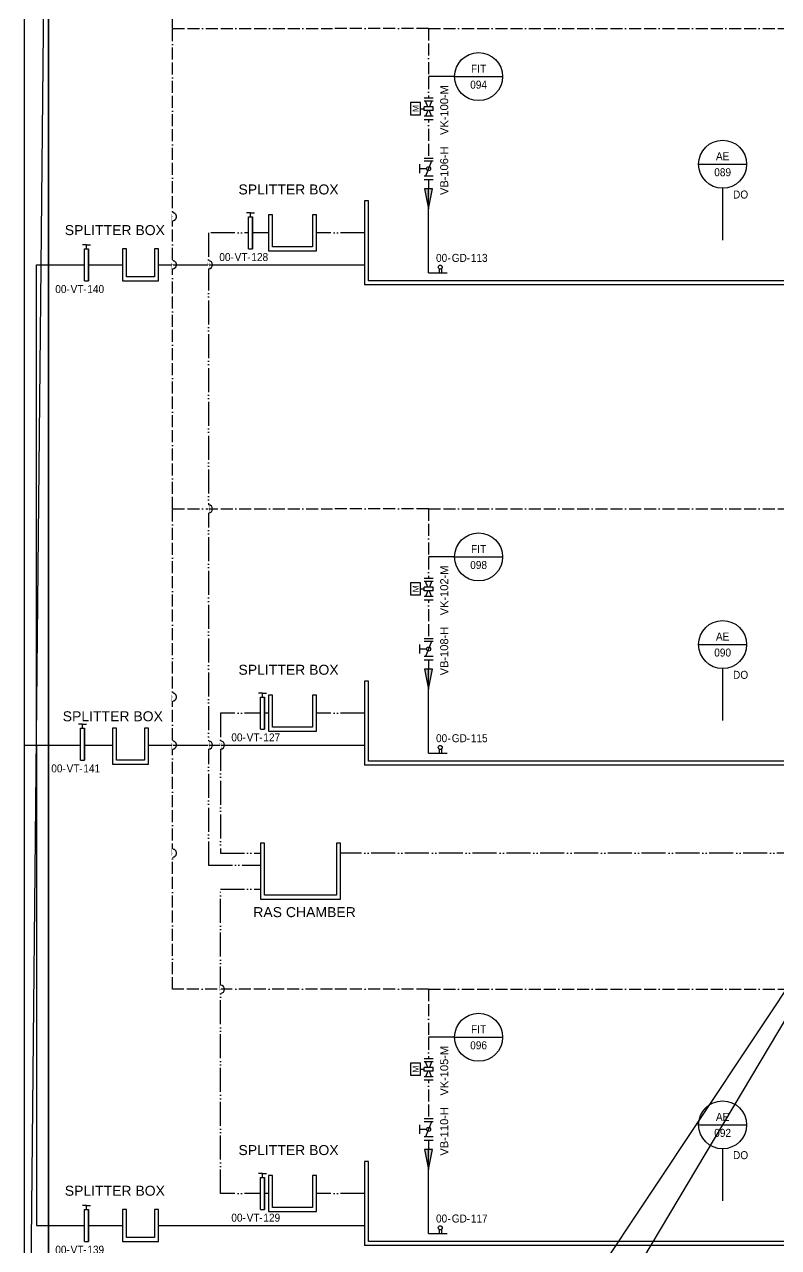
# Model space of a CAD drawing. Header units: millimetres. Extents: x 0 to 679, y 0 to 756.
# Drawn here: x 0 to 188.5, y 252.5 to 558 of the extents above; entities that cross this region are included whole.
import ezdxf
from ezdxf.enums import TextEntityAlignment as Align

# ---------------------------------------------------------------- set-up
doc = ezdxf.new("R2010")
doc.units = ezdxf.units.MM
for name, pattern in [('ACAD_ISO11W100', [33, 12, -3, 12, -3, 0, -3]), ('RefPIDBOD$0$ACAD_ISO11W100', [33, 12, -3, 12, -3, 0, -3]), ('refpidrasreturntobiologytrains$0$ACAD_ISO05W100', [33, 24, -3, 0, -3, 0, -3])]:
    doc.linetypes.add(name, pattern=pattern)
doc.layers.get('DEFPOINTS').update_dxf_attribs({"color": 10})
for name, color, linetype in [('air', 80, 'ACAD_ISO11W100'), ('equipment', 5, 'Continuous'), ('instrumentation', 4, 'Continuous'), ('RefPIDBOD$0$air', 80, 'RefPIDBOD$0$ACAD_ISO11W100'), ('RefPIDBOD$0$Text', 7, 'Continuous'), ('refpidrasreturntobiologytrains$0$sludge', 19, 'refpidrasreturntobiologytrains$0$ACAD_ISO05W100'), ('refpidrasreturntobiologytrains$0$Text', 7, 'Continuous'), ('Text', 7, 'Continuous'), ('unit', 1, 'Continuous'), ('valve', 7, 'Continuous')]:
    doc.layers.add(name, color=color, linetype=linetype)
doc.layers.add('sewer', color=7, linetype='Continuous', true_color=0x1c2600)
doc.styles.add('ChannelGate_ChannelGatebiologicalreactor$0$Organica', font='arial.ttf')
doc.styles.add('ChannelGate_ChannelGateBiology$0$Organica', font='arial.ttf')
doc.styles.add('ChannelGate_ChannelGateRAS$0$Organica', font='arial.ttf')
doc.styles.add('Diffusor_AerationDiffuserGridFCRReactor$0$Organica', font='arial.ttf')
doc.styles.add('Organica', font='arial.ttf')
doc.styles.add('RefPIDBOD$0$Organica', font='arial.ttf')
doc.styles.add('refpidrasreturntobiologytrains$0$Organica', font='arial.ttf')

# ---------------------------------------------------------------- blocks, each defined once
blk = doc.blocks.new('*U3')
at = {"layer": 'DEFPOINTS'}
blk.add_line((0, -306), (6, 306), dxfattribs=at)
at = {"layer": 'DEFPOINTS', "flags": 128}
blk.add_lwpolyline([(0, 306), (6, 306), (6, -306), (0, -306)], close=True, dxfattribs=at)
blk = doc.blocks.new('*U56')
at = {"layer": 'DEFPOINTS'}
blk.add_line((0, -378), (450, 378), dxfattribs=at)
at = {"layer": 'DEFPOINTS', "flags": 128}
blk.add_lwpolyline([(0, 378), (450, 378), (450, -378), (0, -378)], close=True, dxfattribs=at)
blk = doc.blocks.new('break')
blk.add_arc((0, 0), 1, 270, 90)
blk.add_wipeout([(-0.12, -0.11), (-0.12, -0.89), (0, -1), (0.12, -0.89), (0.12, -0.11), (0, 0)])
blk.add_wipeout([(-0.12, 0.11), (-0.12, 0.89), (0, 1), (0.12, 0.89), (0.12, 0.11), (0, 0)])
blk = doc.blocks.new('*U12')
at = {"flags": 128}
blk.add_lwpolyline([(0, 9), (0, 0), (9, 0), (9, 9), (8, 9), (8, 1), (1, 1), (1, 9)], close=True, dxfattribs=at)
at = {"style": 'Organica', "flags": 1}
for tag, p in [('WIDTH', (-11.4, 38.99)), ('HEIGHT', (-11.4, 36.04)), ('LENGTH', (-11.4, 33.02)), ('LIQUIDLEVEL', (-11.4, 29.93)), ('VOLUME', (-11.4, 26.97))]:
    blk.add_attdef(tag, text='', height=2, dxfattribs=at).set_placement(p, align=Align.MIDDLE_CENTER)
at = {"layer": 'Text', "style": 'Organica'}
for tag, p in [('NAME1', (0.08, 11.95)), ('NAME2', (0.08, 8.2))]:
    blk.add_attdef(tag, text='', height=2.5, dxfattribs=at).set_placement(p, align=Align.MIDDLE_CENTER)
blk = doc.blocks.new('*U7')
at = {"flags": 128}
blk.add_lwpolyline([(11, 8), (11, 0), (20, 0), (20, 8), (19, 8), (19, 1), (12, 1), (12, 8)], close=True, dxfattribs=at)
at = {"style": 'Organica', "flags": 1}
for tag, p in [('WIDTH', (-11.4, 38.99)), ('HEIGHT', (-11.4, 36.04)), ('LENGTH', (-11.4, 33.02)), ('LIQUIDLEVEL', (-11.4, 29.93)), ('VOLUME', (-11.4, 26.97))]:
    blk.add_attdef(tag, text='', height=2, dxfattribs=at).set_placement(p, align=Align.MIDDLE_CENTER)
at = {"layer": 'Text', "style": 'Organica'}
for tag, p in [('NAME1', (9.08, 12.66)), ('NAME2', (9.08, 8.92))]:
    blk.add_attdef(tag, text='', height=2.5, dxfattribs=at).set_placement(p, align=Align.MIDDLE_CENTER)
blk = doc.blocks.new('*U32')
at = {"flags": 128}
blk.add_lwpolyline([(0, 14), (0, 0), (20, 0), (20, 14), (19, 14), (19, 1), (1, 1), (1, 14)], close=True, dxfattribs=at)
at = {"style": 'refpidrasreturntobiologytrains$0$Organica', "flags": 1}
for tag, p in [('WIDTH', (-11.4, 38.99)), ('HEIGHT', (-11.4, 36.04)), ('LENGTH', (-11.4, 33.02)), ('LIQUIDLEVEL', (-11.4, 29.93)), ('VOLUME', (-11.4, 26.97))]:
    blk.add_attdef(tag, text='', height=2, dxfattribs=at).set_placement(p, align=Align.MIDDLE_CENTER)
at = {"layer": 'refpidrasreturntobiologytrains$0$Text', "style": 'refpidrasreturntobiologytrains$0$Organica'}
for tag, p in [('NAME1', (11, -3.23)), ('NAME2', (11, -6.97))]:
    blk.add_attdef(tag, text='', height=2.5, dxfattribs=at).set_placement(p, align=Align.MIDDLE_CENTER)
blk = doc.blocks.new('*U33')
at = {"flags": 128}
blk.add_lwpolyline([(0, 9), (0, 0), (12, 0), (12, 9), (11, 9), (11, 1), (1, 1), (1, 9)], close=True, dxfattribs=at)
at = {"style": 'refpidrasreturntobiologytrains$0$Organica', "flags": 1}
for tag, p in [('WIDTH', (-11.4, 38.99)), ('HEIGHT', (-11.4, 36.04)), ('LENGTH', (-11.4, 33.02)), ('LIQUIDLEVEL', (-11.4, 29.93)), ('VOLUME', (-11.4, 26.97))]:
    blk.add_attdef(tag, text='', height=2, dxfattribs=at).set_placement(p, align=Align.MIDDLE_CENTER)
at = {"layer": 'refpidrasreturntobiologytrains$0$Text', "style": 'refpidrasreturntobiologytrains$0$Organica'}
for tag, p in [('NAME1', (5, 15.32)), ('NAME2', (5, 11.57))]:
    blk.add_attdef(tag, text='', height=2.5, dxfattribs=at).set_placement(p, align=Align.MIDDLE_CENTER)
blk = doc.blocks.new('*U50')
for p, q in [((0.5, 9), (-0.5, 9)), ((0.5, 8), (0.5, 9)), ((0.5, 9), (1.5, 9))]:
    blk.add_line(p, q)
blk.add_lwpolyline([(0, 8), (1, 8), (1, 0), (0, 0)], close=True)
at = {"char_height": 2, "width": 5.3402, "attachment_point": 6, "line_spacing_factor": 0.9, "style": 'ChannelGate_ChannelGateBiology$0$Organica'}
for insert in [(-3.7, -2.07), (0.5, -2.07)]:
    blk.add_mtext('{\\W0.9;-}', dxfattribs=dict(at, insert=insert))
at = {"style": 'ChannelGate_ChannelGateBiology$0$Organica', "flags": 1}
for tag, p in [('EQUIP_TYPE', (37.6, 83.28)), ('NOTE', (37.6, 80.28)), ('NOTE_CHINESE', (37.6, 77.28)), ('MATERIAL_FRAME', (37.6, 74.17)), ('MATERIAL_STEM', (37.6, 71.17)), ('MATERIAL_BODY', (37.6, 68.17)), ('MATERIAL_SEALING', (37.6, 65.17)), ('MODEL', (37.6, 55.86)), ('MANUFACTURE', (37.6, 52.75)), ('UNIT_WATER_LEVEL', (37.76, 49.29)), ('UNIT_CHANNELH', (37.76, 46.29)), ('UNIT_CHANNELW', (37.76, 43.5)), ('SP_WATER_LEVEL', (37.76, 40.5)), ('SP_CHANNELW', (37.76, 37.5)), ('SP_CHANNELH', (37.76, 34.29)), ('STB_DTY', (37.76, 31.29)), ('PROCESSUNITAREA', (37.76, 27.66))]:
    blk.add_attdef(tag, text='', height=2, dxfattribs=at).set_placement(p, align=Align.MIDDLE_CENTER)
at = {"style": 'ChannelGate_ChannelGateBiology$0$Organica', "width": 0.9}
blk.add_attdef('AREA_CODE', text='', height=2, dxfattribs=at).set_placement((-4.5, -2.07), align=Align.MIDDLE_RIGHT)
at = {"style": 'ChannelGate_ChannelGateBiology$0$Organica', "width": 0.9, "flags": 8}
blk.add_attdef('TAG', text='', height=2, dxfattribs=at).set_placement((2.81, -2.07), align=Align.MIDDLE_CENTER)
blk.add_wipeout([(0, 8), (1, 8), (1, 0), (0, 0)])
for p, q in [((0, 8), (1, 8)), ((0, 0), (0, 8)), ((1, 0), (1, 8)), ((0, 0), (1, 0))]:
    blk.add_line(p, q)
at = {"style": 'ChannelGate_ChannelGateBiology$0$Organica', "width": 0.9}
blk.add_attdef('TAG_ID', text='', height=2, dxfattribs=at).set_placement((-0.26, -2.07), align=Align.MIDDLE_RIGHT)
blk = doc.blocks.new('*U17')
for p, q in [((1, 21), (0, 21)), ((0, 21), (0, 1)), ((1, 1), (1, 21)), ((245, 1), (245, 21)), ((245, 21), (246, 21)), ((246, 21), (246, 1)), ((0, 1), (0, 0)), ((246, 0), (0, 0)), ((245, 1), (1, 1)), ((246, 1), (246, 0))]:
    blk.add_line(p, q)
at = {"style": 'RefPIDBOD$0$Organica', "flags": 1}
for tag, p in [('AREA_CODE', (16.02, 62.63)), ('EQUIP_TYPE', (16.02, 59.63)), ('WIDTH', (16.02, 56.63)), ('HEIGHT', (16.02, 53.69)), ('LENGTH', (16.02, 50.66)), ('LIQUIDLEVEL', (16.02, 47.66)), ('VOLUME', (16.02, 44.7))]:
    blk.add_attdef(tag, text='', height=2, dxfattribs=at).set_placement(p, align=Align.MIDDLE_CENTER)
at = {"layer": 'RefPIDBOD$0$Text', "style": 'RefPIDBOD$0$Organica'}
for tag, p in [('NAME1', (128.31, -3.11)), ('NAME2', (128.31, -6.86))]:
    blk.add_attdef(tag, text='', height=2.5, dxfattribs=at).set_placement(p, align=Align.MIDDLE_CENTER)
blk = doc.blocks.new('*U16')
at = {"color": 4, "lineweight": 25, "ltscale": 0.25}
for q in [(-12.5, 17), (6, 17)]:
    blk.add_line((-6, 17), q, dxfattribs=at)
at = {"color": 4}
blk.add_circle((0, 17), 6, dxfattribs=at)
at = {"style": 'RefPIDBOD$0$Organica', "width": 0.9}
for tag, flags, p in [('SP_FLUID', 9, (31.18, 71.35)), ('SP_FLOW', 9, (31.18, 68.35)), ('EQUIP_TYPE', 9, (31.18, 65.35)), ('AREA_CODE', 9, (31.18, 62.35)), ('NOTE', 9, (31.18, 59.35)), ('NOTE_CHINESE', 9, (31.18, 56.35)), ('MODEL', 9, (31.18, 53.35)), ('MANUFACTURE', 9, (31.18, 50.35)), ('SPECIFICATION', 9, (31.18, 47.35)), ('DI', 9, (31.18, 44.35)), ('DO', 9, (31.18, 41.35)), ('AI', 9, (31.18, 38.35)), ('AO', 9, (31.18, 35.35)), ('PB', 9, (31.18, 32.35)), ('PO', 9, (31.18, 29.35)), ('TAG_ID', 8, (0, 19))]:
    blk.add_attdef(tag, text='', height=2, dxfattribs=dict(at, flags=flags)).set_placement(p, align=Align.MIDDLE_CENTER)
at = {"style": 'RefPIDBOD$0$Organica', "width": 0.9, "flags": 8}
blk.add_attdef('TAG_001', (-2.09, 14.01), '', height=2, dxfattribs=at)
blk = doc.blocks.new('*U15')
at = {"color": 4, "lineweight": 25, "ltscale": 0.25}
for p, q in [((-6, 17), (6, 17)), ((0, 11), (0, -2))]:
    blk.add_line(p, q, dxfattribs=at)
at = {"color": 4}
blk.add_circle((0, 17), 6, dxfattribs=at)
at = {"insert": (4.49, 9.42), "char_height": 2, "width": 5.3402, "attachment_point": 5, "line_spacing_factor": 0.9, "style": 'RefPIDBOD$0$Organica'}
blk.add_mtext('{\\W0.9;DO}', dxfattribs=at)
at = {"style": 'RefPIDBOD$0$Organica', "width": 0.9}
for tag, flags, p in [('EQUIP_TYPE', 9, (31.18, 65.35)), ('AREA_CODE', 9, (31.18, 62.35)), ('NOTE', 9, (31.18, 59.35)), ('NOTE_CHINESE', 9, (31.18, 56.35)), ('MODEL', 9, (31.18, 53.35)), ('MANUFACTURE', 9, (31.18, 50.35)), ('SPECIFICATION', 9, (31.18, 47.35)), ('DI', 9, (31.18, 44.35)), ('DO', 9, (31.18, 41.35)), ('AI', 9, (31.18, 38.35)), ('AO', 9, (31.18, 35.35)), ('PB', 9, (31.18, 32.35)), ('PO', 9, (31.18, 29.35)), ('TAG_ID', 8, (0, 19))]:
    blk.add_attdef(tag, text='', height=2, dxfattribs=dict(at, flags=flags)).set_placement(p, align=Align.MIDDLE_CENTER)
at = {"style": 'RefPIDBOD$0$Organica', "width": 0.9, "flags": 8}
blk.add_attdef('TAG_001', (-2.09, 14.01), '', height=2, dxfattribs=at)
blk = doc.blocks.new('*U19')
blk.add_line((1.5, 4.5), (-1.5, 4.5))
at = {"char_height": 2, "width": 5.3402, "style": 'RefPIDBOD$0$Organica'}
for s, insert, attachment_point in [('-M', (2.6, -3.9), 4), ('-', (-1.98, -3.9), 6)]:
    blk.add_mtext(s, dxfattribs=dict(at, insert=insert, attachment_point=attachment_point))
at = {"style": 'RefPIDBOD$0$Organica'}
for tag, flags, p in [('EQUIP_TYPE', 1, (-8.63, 62.54)), ('NOTE', 1, (-8.63, 59.54)), ('NOTE_CHINESE', 1, (-8.63, 56.54)), ('AREA_CODE', 1, (-8.63, 53.54)), ('DI', 1, (-8.63, 50.54)), ('DO', 1, (-8.63, 47.54)), ('AI', 1, (-8.63, 44.54)), ('AO', 1, (-8.63, 41.54)), ('PB', 1, (-8.63, 38.54)), ('PO', 1, (-8.63, 35.54)), ('SP_ACTUATED', 1, (-8.63, 32.54)), ('SIZE', 1, (-8.63, 23.54)), ('MATERIAL', 1, (-8.63, 19.54)), ('PRESSURE', 1, (-8.63, 15.54)), ('TAG', 8, (0.33, -3.9))]:
    blk.add_attdef(tag, text='', height=2, dxfattribs=dict(at, flags=flags)).set_placement(p, align=Align.MIDDLE_CENTER)
blk.add_attdef('TAG_ID', text='', height=2, dxfattribs=at).set_placement((-2.86, -3.9), align=Align.MIDDLE_RIGHT)
blk.add_wipeout([(-2.67, 1.14), (2.67, 1.14), (2.67, -1.14), (-2.67, -1.14)])
for p, q in [((-1.5, 4.5), (-1.5, 2)), ((1.5, 2), (1.5, 4.5)), ((-2.67, 1.14), (-2.67, -1.14)), ((-1.9, -1.14), (-1.9, 1.14)), ((-0.46, 0.19), (-1.9, 0.76)), ((-1.5, 2), (0, 2)), ((-0.46, -1.11), (-0.46, 1.11)), ((-0.46, 1.11), (0.46, 1.11)), ((0, 2), (1.5, 2)), ((0, 2), (0, 1.11)), ((0.46, -1.11), (0.46, 1.11)), ((0.46, 0.19), (1.9, 0.76)), ((1.9, -1.14), (1.9, 1.14)), ((2.67, 1.14), (2.67, -1.14)), ((-1.9, -0.76), (-0.46, -0.19)), ((-0.46, -1.11), (0.46, -1.11)), ((1.9, -0.76), (0.46, -0.19))]:
    blk.add_line(p, q)
blk.add_text('M', height=1.5, dxfattribs=at).set_placement((-0.82, 2.47))
blk = doc.blocks.new('*U20')
at = {"char_height": 2, "width": 5.3402, "style": 'RefPIDBOD$0$Organica'}
for s, insert, attachment_point in [('-H', (2.6, -3.9), 4), ('-', (-1.98, -3.9), 6)]:
    blk.add_mtext(s, dxfattribs=dict(at, insert=insert, attachment_point=attachment_point))
at = {"style": 'RefPIDBOD$0$Organica'}
for tag, flags, p in [('EQUIP_TYPE', 1, (-8.63, 62.54)), ('NOTE', 1, (-8.63, 59.54)), ('NOTE_CHINESE', 1, (-8.63, 56.54)), ('AREA_CODE', 1, (-8.63, 53.54)), ('DI', 1, (-8.63, 50.54)), ('DO', 1, (-8.63, 47.54)), ('AI', 1, (-8.63, 44.54)), ('AO', 1, (-8.63, 41.54)), ('PB', 1, (-8.63, 38.54)), ('PO', 1, (-8.63, 35.54)), ('SP_ACTUATED', 1, (-8.63, 32.54)), ('SIZE', 1, (-8.63, 23.54)), ('MATERIAL', 1, (-8.63, 19.54)), ('PRESSURE', 1, (-8.63, 15.54)), ('TAG', 8, (0.33, -3.9))]:
    blk.add_attdef(tag, text='', height=2, dxfattribs=dict(at, flags=flags)).set_placement(p, align=Align.MIDDLE_CENTER)
blk.add_attdef('TAG_ID', text='', height=2, dxfattribs=at).set_placement((-2.86, -3.9), align=Align.MIDDLE_RIGHT)
blk.add_wipeout([(-2.67, 1.14), (2.67, 1.14), (2.67, -1.14), (-2.67, -1.14)])
for p, q in [((-2.67, 1.14), (-2.67, -1.14)), ((-1.9, -1.14), (-1.9, 1.14)), ((1.9, -0.76), (-1.9, 0.76)), ((1.14, 2.29), (-1.14, 2.29)), ((0, 0.5), (0, 2.29)), ((1.9, -1.14), (1.9, 1.14)), ((2.67, 1.14), (2.67, -1.14))]:
    blk.add_line(p, q)
blk.add_circle((0, 0), 0.5)
blk = doc.blocks.new('*U48')
for p, q in [((0.5, 9), (-0.5, 9)), ((0.5, 8), (0.5, 9)), ((0.5, 9), (1.5, 9))]:
    blk.add_line(p, q)
blk.add_lwpolyline([(0, 8), (1, 8), (1, 0), (0, 0)], close=True)
at = {"char_height": 2, "width": 5.3402, "attachment_point": 6, "line_spacing_factor": 0.9, "style": 'ChannelGate_ChannelGatebiologicalreactor$0$Organica'}
for insert in [(-3.7, -2.07), (0.5, -2.07)]:
    blk.add_mtext('{\\W0.9;-}', dxfattribs=dict(at, insert=insert))
at = {"style": 'ChannelGate_ChannelGatebiologicalreactor$0$Organica', "flags": 1}
for tag, p in [('EQUIP_TYPE', (37.6, 83.28)), ('NOTE', (37.6, 80.28)), ('NOTE_CHINESE', (37.6, 77.28)), ('MATERIAL_FRAME', (37.6, 74.17)), ('MATERIAL_STEM', (37.6, 71.17)), ('MATERIAL_BODY', (37.6, 68.17)), ('MATERIAL_SEALING', (37.6, 65.17)), ('MODEL', (37.6, 55.86)), ('MANUFACTURE', (37.6, 52.75)), ('UNIT_WATER_LEVEL', (37.76, 49.29)), ('UNIT_CHANNELH', (37.76, 46.29)), ('UNIT_CHANNELW', (37.76, 43.5)), ('SP_WATER_LEVEL', (37.76, 40.5)), ('SP_CHANNELW', (37.76, 37.5)), ('SP_CHANNELH', (37.76, 34.29)), ('STB_DTY', (37.76, 31.29)), ('PROCESSUNITAREA', (37.76, 27.66))]:
    blk.add_attdef(tag, text='', height=2, dxfattribs=at).set_placement(p, align=Align.MIDDLE_CENTER)
at = {"style": 'ChannelGate_ChannelGatebiologicalreactor$0$Organica', "width": 0.9}
blk.add_attdef('AREA_CODE', text='', height=2, dxfattribs=at).set_placement((-4.5, -2.07), align=Align.MIDDLE_RIGHT)
at = {"style": 'ChannelGate_ChannelGatebiologicalreactor$0$Organica', "width": 0.9, "flags": 8}
blk.add_attdef('TAG', text='', height=2, dxfattribs=at).set_placement((2.81, -2.07), align=Align.MIDDLE_CENTER)
blk.add_wipeout([(0, 8), (1, 8), (1, 0), (0, 0)])
for p, q in [((0, 8), (1, 8)), ((0, 0), (0, 8)), ((1, 0), (1, 8)), ((0, 0), (1, 0))]:
    blk.add_line(p, q)
at = {"style": 'ChannelGate_ChannelGatebiologicalreactor$0$Organica', "width": 0.9}
blk.add_attdef('TAG_ID', text='', height=2, dxfattribs=at).set_placement((-0.26, -2.07), align=Align.MIDDLE_RIGHT)
blk = doc.blocks.new('*U35')
for p, q in [((0.5, 9), (-0.5, 9)), ((0.5, 8), (0.5, 9)), ((0.5, 9), (1.5, 9))]:
    blk.add_line(p, q)
blk.add_lwpolyline([(0, 8), (1, 8), (1, 0), (0, 0)], close=True)
at = {"char_height": 2, "width": 5.3402, "attachment_point": 6, "line_spacing_factor": 0.9, "style": 'ChannelGate_ChannelGateRAS$0$Organica'}
for insert in [(-3.7, -2.07), (0.5, -2.07)]:
    blk.add_mtext('{\\W0.9;-}', dxfattribs=dict(at, insert=insert))
at = {"style": 'ChannelGate_ChannelGateRAS$0$Organica', "flags": 1}
for tag, p in [('EQUIP_TYPE', (37.6, 83.28)), ('NOTE', (37.6, 80.28)), ('NOTE_CHINESE', (37.6, 77.28)), ('MATERIAL_FRAME', (37.6, 74.17)), ('MATERIAL_STEM', (37.6, 71.17)), ('MATERIAL_BODY', (37.6, 68.17)), ('MATERIAL_SEALING', (37.6, 65.17)), ('MODEL', (37.6, 55.86)), ('MANUFACTURE', (37.6, 52.75)), ('UNIT_WATER_LEVEL', (37.76, 49.29)), ('UNIT_CHANNELH', (37.76, 46.29)), ('UNIT_CHANNELW', (37.76, 43.5)), ('SP_WATER_LEVEL', (37.76, 40.5)), ('SP_CHANNELW', (37.76, 37.5)), ('SP_CHANNELH', (37.76, 34.29)), ('STB_DTY', (37.76, 31.29)), ('PROCESSUNITAREA', (37.76, 27.66))]:
    blk.add_attdef(tag, text='', height=2, dxfattribs=at).set_placement(p, align=Align.MIDDLE_CENTER)
at = {"style": 'ChannelGate_ChannelGateRAS$0$Organica', "width": 0.9}
blk.add_attdef('AREA_CODE', text='', height=2, dxfattribs=at).set_placement((-4.5, -2.07), align=Align.MIDDLE_RIGHT)
at = {"style": 'ChannelGate_ChannelGateRAS$0$Organica', "width": 0.9, "flags": 8}
blk.add_attdef('TAG', text='', height=2, dxfattribs=at).set_placement((2.81, -2.07), align=Align.MIDDLE_CENTER)
blk.add_wipeout([(0, 8), (1, 8), (1, 0), (0, 0)])
for p, q in [((0, 8), (1, 8)), ((0, 0), (0, 8)), ((1, 0), (1, 8)), ((0, 0), (1, 0))]:
    blk.add_line(p, q)
at = {"style": 'ChannelGate_ChannelGateRAS$0$Organica', "width": 0.9}
blk.add_attdef('TAG_ID', text='', height=2, dxfattribs=at).set_placement((-0.26, -2.07), align=Align.MIDDLE_RIGHT)
blk = doc.blocks.new('*U22')
blk.add_hatch(color=256).paths.add_polyline_path([(4.21, 2), (3.61, 2, 0.327852)])
for p, q in [((1, 1), (1, 22)), ((1, 1), (5.67, 1)), ((3.61, 2), (3.61, 1)), ((3.61, 2), (4.21, 2)), ((4.21, 2), (4.21, 1))]:
    blk.add_line(p, q)
blk.add_circle((3.91, 2.41), 0.507)
at = {"char_height": 2, "width": 5.3402, "attachment_point": 6, "line_spacing_factor": 0.9, "style": 'Diffusor_AerationDiffuserGridFCRReactor$0$Organica'}
for insert in [(6.55, 4.72), (11.35, 4.72)]:
    blk.add_mtext('{\\W0.9;-}', dxfattribs=dict(at, insert=insert))
at = {"style": 'Diffusor_AerationDiffuserGridFCRReactor$0$Organica', "flags": 1}
for tag, p in [('EQUIP_TYPE', (30.85, 68.43)), ('NOTE', (30.85, 65.43)), ('NOTE_CHINESE', (30.85, 62.43)), ('MATERIAL_MEMBRANE', (30.85, 59.33)), ('MATERIAL_PIPE', (30.85, 56.33)), ('MATERIAL_FRAME', (30.85, 53.33)), ('STB_DTY', (30.85, 50.13)), ('MODEL', (30.85, 47.01)), ('MANUFACTURE', (30.85, 43.91)), ('NUMBEROFG', (30.85, 40.63)), ('NUMBEROFDIFF', (30.85, 37.52)), ('INSTALLATION', (31.25, 34.42)), ('UNIT_FLOWMIN', (31.25, 31.42)), ('UNIT_FLOWMAX', (31.25, 28.42)), ('SP_FLOWMAX', (31.25, 25.42)), ('SP_FLOWMIN', (31.25, 22.42)), ('PROCESSUNITAREA', (31.25, 19.05))]:
    blk.add_attdef(tag, text='', height=2, dxfattribs=at).set_placement(p, align=Align.MIDDLE_CENTER)
at = {"style": 'Diffusor_AerationDiffuserGridFCRReactor$0$Organica', "width": 0.9}
for tag, p in [('AREA_CODE', (5.65, 4.72)), ('TAG_ID', (10.56, 4.72))]:
    blk.add_attdef(tag, text='', height=2, dxfattribs=at).set_placement(p, align=Align.MIDDLE_RIGHT)
at = {"style": 'Diffusor_AerationDiffuserGridFCRReactor$0$Organica', "width": 0.9, "flags": 8}
blk.add_attdef('TAG', text='', height=2, dxfattribs=at).set_placement((13.65, 4.72), align=Align.MIDDLE_CENTER)

msp = doc.modelspace()

# ---------------------------------------------------------------- linework, layer by layer
at = {"lineweight": 25, "ltscale": 0.25}
for points in [[(100, 517), (101, 512)], [(102, 517), (100, 517)], [(101, 512), (102, 517)], [(100, 397), (101, 392)], [(102, 397), (100, 397)], [(101, 392), (102, 397)], [(100, 277), (101, 272)], [(102, 277), (100, 277)], [(101, 272), (102, 277)]]:
    msp.add_lwpolyline(points, dxfattribs=at)
for centre in [(46, 498), (46, 437), (46, 378), (49, 378), (49, 317)]:
    msp.add_arc(centre, 1, 270, 90)
at = {"layer": 'air', "lineweight": 25, "ltscale": 0.25, "flags": 128}
for points in [[(37, 557), (37, 598)], [(37, 557), (77, 557)], [(37, 437), (37, 557)], [(37, 437), (77, 437)], [(37, 317), (37, 437)], [(77, 317), (37, 317)]]:
    msp.add_lwpolyline(points, dxfattribs=at)
at = {"layer": 'DEFPOINTS'}
msp.add_line((6, 40), (456, 716), dxfattribs=at)
at = {"layer": 'RefPIDBOD$0$air', "lineweight": 25, "ltscale": 0.25}
for p, q in [((101, 557), (77, 557)), ((101, 557), (246, 557)), ((101, 437), (77, 437)), ((101, 437), (246, 437)), ((101, 317), (77, 317)), ((101, 317), (246, 317))]:
    msp.add_line(p, q, dxfattribs=at)
at = {"layer": 'RefPIDBOD$0$air', "lineweight": 25, "ltscale": 0.25, "flags": 128}
for points in [[(101, 557), (101, 517)], [(101, 437), (101, 397)], [(101, 317), (101, 277)]]:
    msp.add_lwpolyline(points, dxfattribs=at)
at = {"layer": 'refpidrasreturntobiologytrains$0$sludge', "lineweight": 25, "ltscale": 0.25}
msp.add_line((456, 351), (79, 351), dxfattribs=at)
for points in [[(61, 506), (46, 506), (46, 348), (59, 348)], [(85, 506), (73, 506)], [(61, 386), (49, 386), (49, 351), (59, 351)], [(85, 386), (73, 386)], [(61, 266), (49, 266), (49, 342), (59, 342)], [(85, 266), (73, 266)]]:
    msp.add_lwpolyline(points, dxfattribs=at)
at = {"layer": 'sewer'}
for p, q in [((3, 498), (6, 498)), ((3, 438), (3, 498)), ((3, 378), (3, 438)), ((0, 378), (3, 378)), ((3, 378), (3, 318)), ((3, 378), (6, 378)), ((3, 318), (3, 258)), ((3, 258), (6, 258))]:
    msp.add_line(p, q, dxfattribs=at)
at = {"layer": 'sewer', "lineweight": 25, "ltscale": 0.25}
for p, q in [((6, 498), (24.51, 498)), ((33.51, 498), (85, 498)), ((6, 378), (22, 378)), ((31, 378), (85, 378)), ((6, 258), (24.51, 258)), ((33.51, 258), (85, 258))]:
    msp.add_line(p, q, dxfattribs=at)

# ---------------------------------------------------------------- block references
at = {"layer": 'DEFPOINTS'}
for name, p in [('*U56', (6, 378)), ('*U3', (0, 378))]:
    msp.add_blockref(name, p, dxfattribs=at)
at = {"layer": 'instrumentation'}
ref = msp.add_blockref('*U16', (113.5, 528), dxfattribs=at)
ref.add_attrib('TAG', '094', dxfattribs={"layer": '0', "height": 2, "style": 'RefPIDBOD$0$Organica', "width": 0.9}).set_placement((113.5, 543), align=Align.MIDDLE_CENTER)
ref.add_attrib('TAG_ID', 'FIT', dxfattribs={"layer": '0', "height": 2, "style": 'RefPIDBOD$0$Organica', "width": 0.9}).set_placement((113.5, 547), align=Align.MIDDLE_CENTER)
ref = msp.add_blockref('*U15', (174.49, 506.12), dxfattribs=at)
ref.add_attrib('TAG', '089', dxfattribs={"layer": '0', "height": 2, "style": 'RefPIDBOD$0$Organica', "width": 0.9}).set_placement((174.49, 521.12), align=Align.MIDDLE_CENTER)
ref.add_attrib('TAG_ID', 'AE', dxfattribs={"layer": '0', "height": 2, "style": 'RefPIDBOD$0$Organica', "width": 0.9}).set_placement((174.49, 525.12), align=Align.MIDDLE_CENTER)
ref = msp.add_blockref('*U16', (113.5, 408), dxfattribs=at)
ref.add_attrib('TAG', '098', dxfattribs={"layer": '0', "height": 2, "style": 'RefPIDBOD$0$Organica', "width": 0.9}).set_placement((113.5, 423), align=Align.MIDDLE_CENTER)
ref.add_attrib('TAG_ID', 'FIT', dxfattribs={"layer": '0', "height": 2, "style": 'RefPIDBOD$0$Organica', "width": 0.9}).set_placement((113.5, 427), align=Align.MIDDLE_CENTER)
ref = msp.add_blockref('*U15', (174.49, 386.12), dxfattribs=at)
ref.add_attrib('TAG', '090', dxfattribs={"layer": '0', "height": 2, "style": 'RefPIDBOD$0$Organica', "width": 0.9}).set_placement((174.49, 401.12), align=Align.MIDDLE_CENTER)
ref.add_attrib('TAG_ID', 'AE', dxfattribs={"layer": '0', "height": 2, "style": 'RefPIDBOD$0$Organica', "width": 0.9}).set_placement((174.49, 405.12), align=Align.MIDDLE_CENTER)
ref = msp.add_blockref('*U16', (113.5, 288), dxfattribs=at)
ref.add_attrib('TAG', '096', dxfattribs={"layer": '0', "height": 2, "style": 'RefPIDBOD$0$Organica', "width": 0.9}).set_placement((113.5, 303), align=Align.MIDDLE_CENTER)
ref.add_attrib('TAG_ID', 'FIT', dxfattribs={"layer": '0', "height": 2, "style": 'RefPIDBOD$0$Organica', "width": 0.9}).set_placement((113.5, 307), align=Align.MIDDLE_CENTER)
ref = msp.add_blockref('*U15', (174.49, 266.12), dxfattribs=at)
ref.add_attrib('TAG', '092', dxfattribs={"layer": '0', "height": 2, "style": 'RefPIDBOD$0$Organica', "width": 0.9}).set_placement((174.49, 281.12), align=Align.MIDDLE_CENTER)
ref.add_attrib('TAG_ID', 'AE', dxfattribs={"layer": '0', "height": 2, "style": 'RefPIDBOD$0$Organica', "width": 0.9}).set_placement((174.49, 285.12), align=Align.MIDDLE_CENTER)
at = {"layer": 'unit'}
ref = msp.add_blockref('*U33', (61, 501.5), dxfattribs=at)
ref.add_attrib('NAME1', 'SPLITTER BOX', dxfattribs={"layer": 'refpidrasreturntobiologytrains$0$Text', "height": 2.5, "style": 'refpidrasreturntobiologytrains$0$Organica'}).set_placement((66, 516.82), align=Align.MIDDLE_CENTER)
ref = msp.add_blockref('*U17', (85, 493), dxfattribs=at)
ref.add_attrib('NAME1_001', 'AEROBIC REACTOR', (196.45, 488.64), dxfattribs={"layer": 'RefPIDBOD$0$Text', "height": 2.5, "style": 'RefPIDBOD$0$Organica'})
ref = msp.add_blockref('*U7', (13.51, 494), dxfattribs=at)
ref.add_attrib('NAME1', 'SPLITTER BOX', dxfattribs={"layer": 'Text', "height": 2.5, "style": 'Organica'}).set_placement((22.59, 506.66), align=Align.MIDDLE_CENTER)
ref = msp.add_blockref('*U33', (61, 381.5), dxfattribs=at)
ref.add_attrib('NAME1', 'SPLITTER BOX', dxfattribs={"layer": 'refpidrasreturntobiologytrains$0$Text', "height": 2.5, "style": 'refpidrasreturntobiologytrains$0$Organica'}).set_placement((66, 396.82), align=Align.MIDDLE_CENTER)
ref = msp.add_blockref('*U17', (85, 373), dxfattribs=at)
ref.add_attrib('NAME1_001', 'AEROBIC REACTOR', (196.45, 368.64), dxfattribs={"layer": 'RefPIDBOD$0$Text', "height": 2.5, "style": 'RefPIDBOD$0$Organica'})
ref = msp.add_blockref('*U12', (22, 373.25), dxfattribs=at)
ref.add_attrib('NAME1', 'SPLITTER BOX', dxfattribs={"layer": 'Text', "height": 2.5, "style": 'Organica'}).set_placement((22.08, 385.2), align=Align.MIDDLE_CENTER)
ref = msp.add_blockref('*U32', (59, 339.5), dxfattribs=at)
ref.add_attrib('NAME1', 'RAS CHAMBER', dxfattribs={"layer": 'refpidrasreturntobiologytrains$0$Text', "height": 2.5, "style": 'refpidrasreturntobiologytrains$0$Organica'}).set_placement((70, 336.27), align=Align.MIDDLE_CENTER)
ref = msp.add_blockref('*U33', (61, 261.5), dxfattribs=at)
ref.add_attrib('NAME1', 'SPLITTER BOX', dxfattribs={"layer": 'refpidrasreturntobiologytrains$0$Text', "height": 2.5, "style": 'refpidrasreturntobiologytrains$0$Organica'}).set_placement((66, 276.82), align=Align.MIDDLE_CENTER)
ref = msp.add_blockref('*U17', (85, 253), dxfattribs=at)
ref.add_attrib('NAME1_001', 'AEROBIC REACTOR', (196.45, 248.64), dxfattribs={"layer": 'RefPIDBOD$0$Text', "height": 2.5, "style": 'RefPIDBOD$0$Organica'})
ref = msp.add_blockref('*U7', (13.51, 254), dxfattribs=at)
ref.add_attrib('NAME1', 'SPLITTER BOX', dxfattribs={"layer": 'Text', "height": 2.5, "style": 'Organica'}).set_placement((22.59, 266.66), align=Align.MIDDLE_CENTER)

# ---------------------------------------------------------------- next in the draw order: block references
at = {"layer": 'air'}
for p in [(37, 510), (37, 498), (37, 390), (37, 378), (37, 351)]:
    msp.add_blockref('break', p, dxfattribs=at)
at = {"layer": 'equipment'}
ref = msp.add_blockref('*U35', (56, 502), dxfattribs=at)
ref.add_attrib('TAG', '128', dxfattribs={"layer": '0', "height": 2, "style": 'ChannelGate_ChannelGateRAS$0$Organica', "width": 0.9}).set_placement((58.81, 499.93), align=Align.MIDDLE_CENTER)
ref.add_attrib('AREA_CODE', '00', dxfattribs={"layer": '0', "height": 2, "style": 'ChannelGate_ChannelGateRAS$0$Organica', "width": 0.9}).set_placement((51.5, 499.93), align=Align.MIDDLE_RIGHT)
ref.add_attrib('TAG_ID', 'VT', dxfattribs={"layer": '0', "height": 2, "style": 'ChannelGate_ChannelGateRAS$0$Organica', "width": 0.9}).set_placement((55.74, 499.93), align=Align.MIDDLE_RIGHT)
ref = msp.add_blockref('*U48', (15, 494), dxfattribs=at)
ref.add_attrib('TAG', '140', dxfattribs={"layer": '0', "height": 2, "style": 'ChannelGate_ChannelGatebiologicalreactor$0$Organica', "width": 0.9}).set_placement((17.81, 491.93), align=Align.MIDDLE_CENTER)
ref.add_attrib('AREA_CODE', '00', dxfattribs={"layer": '0', "height": 2, "style": 'ChannelGate_ChannelGatebiologicalreactor$0$Organica', "width": 0.9}).set_placement((10.5, 491.93), align=Align.MIDDLE_RIGHT)
ref.add_attrib('TAG_ID', 'VT', dxfattribs={"layer": '0', "height": 2, "style": 'ChannelGate_ChannelGatebiologicalreactor$0$Organica', "width": 0.9}).set_placement((14.74, 491.93), align=Align.MIDDLE_RIGHT)
ref = msp.add_blockref('*U35', (59, 382), dxfattribs=at)
ref.add_attrib('TAG', '127', dxfattribs={"layer": '0', "height": 2, "style": 'ChannelGate_ChannelGateRAS$0$Organica', "width": 0.9}).set_placement((61.81, 379.93), align=Align.MIDDLE_CENTER)
ref.add_attrib('AREA_CODE', '00', dxfattribs={"layer": '0', "height": 2, "style": 'ChannelGate_ChannelGateRAS$0$Organica', "width": 0.9}).set_placement((54.5, 379.93), align=Align.MIDDLE_RIGHT)
ref.add_attrib('TAG_ID', 'VT', dxfattribs={"layer": '0', "height": 2, "style": 'ChannelGate_ChannelGateRAS$0$Organica', "width": 0.9}).set_placement((58.74, 379.93), align=Align.MIDDLE_RIGHT)
ref = msp.add_blockref('*U50', (14, 374.25), dxfattribs=at)
ref.add_attrib('TAG', '141', dxfattribs={"layer": '0', "height": 2, "style": 'ChannelGate_ChannelGateBiology$0$Organica', "width": 0.9}).set_placement((16.81, 372.18), align=Align.MIDDLE_CENTER)
ref.add_attrib('AREA_CODE', '00', dxfattribs={"layer": '0', "height": 2, "style": 'ChannelGate_ChannelGateBiology$0$Organica', "width": 0.9}).set_placement((9.5, 372.18), align=Align.MIDDLE_RIGHT)
ref.add_attrib('TAG_ID', 'VT', dxfattribs={"layer": '0', "height": 2, "style": 'ChannelGate_ChannelGateBiology$0$Organica', "width": 0.9}).set_placement((13.74, 372.18), align=Align.MIDDLE_RIGHT)
ref = msp.add_blockref('*U35', (59, 262), dxfattribs=at)
ref.add_attrib('TAG', '129', dxfattribs={"layer": '0', "height": 2, "style": 'ChannelGate_ChannelGateRAS$0$Organica', "width": 0.9}).set_placement((61.81, 259.93), align=Align.MIDDLE_CENTER)
ref.add_attrib('AREA_CODE', '00', dxfattribs={"layer": '0', "height": 2, "style": 'ChannelGate_ChannelGateRAS$0$Organica', "width": 0.9}).set_placement((54.5, 259.93), align=Align.MIDDLE_RIGHT)
ref.add_attrib('TAG_ID', 'VT', dxfattribs={"layer": '0', "height": 2, "style": 'ChannelGate_ChannelGateRAS$0$Organica', "width": 0.9}).set_placement((58.74, 259.93), align=Align.MIDDLE_RIGHT)
ref = msp.add_blockref('*U48', (15, 254), dxfattribs=at)
ref.add_attrib('TAG', '139', dxfattribs={"layer": '0', "height": 2, "style": 'ChannelGate_ChannelGatebiologicalreactor$0$Organica', "width": 0.9}).set_placement((17.81, 251.93), align=Align.MIDDLE_CENTER)
ref.add_attrib('AREA_CODE', '00', dxfattribs={"layer": '0', "height": 2, "style": 'ChannelGate_ChannelGatebiologicalreactor$0$Organica', "width": 0.9}).set_placement((10.5, 251.93), align=Align.MIDDLE_RIGHT)
ref.add_attrib('TAG_ID', 'VT', dxfattribs={"layer": '0', "height": 2, "style": 'ChannelGate_ChannelGatebiologicalreactor$0$Organica', "width": 0.9}).set_placement((14.74, 251.93), align=Align.MIDDLE_RIGHT)
at = {"layer": 'valve'}
ref = msp.add_blockref('*U19', (101, 537), dxfattribs=dict(at, rotation=90))
ref.add_attrib('TAG', '100', dxfattribs={"layer": '0', "height": 2, "rotation": 90, "style": 'RefPIDBOD$0$Organica'}).set_placement((104.9, 537.33), align=Align.MIDDLE_CENTER)
ref.add_attrib('TAG_ID', 'VK', dxfattribs={"layer": '0', "height": 2, "rotation": 90, "style": 'RefPIDBOD$0$Organica'}).set_placement((104.9, 534.14), align=Align.MIDDLE_RIGHT)
ref = msp.add_blockref('*U20', (101, 522), dxfattribs=dict(at, rotation=90))
ref.add_attrib('TAG', '106', dxfattribs={"layer": '0', "height": 2, "rotation": 90, "style": 'RefPIDBOD$0$Organica'}).set_placement((104.9, 522.33), align=Align.MIDDLE_CENTER)
ref.add_attrib('TAG_ID', 'VB', dxfattribs={"layer": '0', "height": 2, "rotation": 90, "style": 'RefPIDBOD$0$Organica'}).set_placement((104.9, 519.14), align=Align.MIDDLE_RIGHT)
ref = msp.add_blockref('*U19', (101, 417), dxfattribs=dict(at, rotation=90))
ref.add_attrib('TAG', '102', dxfattribs={"layer": '0', "height": 2, "rotation": 90, "style": 'RefPIDBOD$0$Organica'}).set_placement((104.9, 417.33), align=Align.MIDDLE_CENTER)
ref.add_attrib('TAG_ID', 'VK', dxfattribs={"layer": '0', "height": 2, "rotation": 90, "style": 'RefPIDBOD$0$Organica'}).set_placement((104.9, 414.14), align=Align.MIDDLE_RIGHT)
ref = msp.add_blockref('*U20', (101, 402), dxfattribs=dict(at, rotation=90))
ref.add_attrib('TAG', '108', dxfattribs={"layer": '0', "height": 2, "rotation": 90, "style": 'RefPIDBOD$0$Organica'}).set_placement((104.9, 402.33), align=Align.MIDDLE_CENTER)
ref.add_attrib('TAG_ID', 'VB', dxfattribs={"layer": '0', "height": 2, "rotation": 90, "style": 'RefPIDBOD$0$Organica'}).set_placement((104.9, 399.14), align=Align.MIDDLE_RIGHT)
ref = msp.add_blockref('*U19', (101, 297), dxfattribs=dict(at, rotation=90))
ref.add_attrib('TAG', '105', dxfattribs={"layer": '0', "height": 2, "rotation": 90, "style": 'RefPIDBOD$0$Organica'}).set_placement((104.9, 297.33), align=Align.MIDDLE_CENTER)
ref.add_attrib('TAG_ID', 'VK', dxfattribs={"layer": '0', "height": 2, "rotation": 90, "style": 'RefPIDBOD$0$Organica'}).set_placement((104.9, 294.14), align=Align.MIDDLE_RIGHT)
ref = msp.add_blockref('*U20', (101, 282), dxfattribs=dict(at, rotation=90))
ref.add_attrib('TAG', '110', dxfattribs={"layer": '0', "height": 2, "rotation": 90, "style": 'RefPIDBOD$0$Organica'}).set_placement((104.9, 282.33), align=Align.MIDDLE_CENTER)
ref.add_attrib('TAG_ID', 'VB', dxfattribs={"layer": '0', "height": 2, "rotation": 90, "style": 'RefPIDBOD$0$Organica'}).set_placement((104.9, 279.14), align=Align.MIDDLE_RIGHT)

# ---------------------------------------------------------------- next in the draw order: wipeouts: each hides what was drawn before it
for points in [[(45.88, 498.11), (45.88, 498.89), (46, 499), (46.12, 498.89), (46.12, 498.11), (46, 498)], [(45.88, 437.11), (45.88, 437.89), (46, 438), (46.12, 437.89), (46.12, 437.11), (46, 437)], [(45.88, 378.11), (45.88, 378.89), (46, 379), (46.12, 378.89), (46.12, 378.11), (46, 378)], [(48.88, 378.11), (48.88, 378.89), (49, 379), (49.12, 378.89), (49.12, 378.11), (49, 378)], [(48.88, 317.11), (48.88, 317.89), (49, 318), (49.12, 317.89), (49.12, 317.11), (49, 317)]]:
    msp.add_wipeout(points)

# ---------------------------------------------------------------- next in the draw order: hatches: boundary and pattern name
for points in [[(100, 517), (101, 512), (102, 517)], [(100, 397), (101, 392), (102, 397)], [(100, 277), (101, 272), (102, 277)]]:
    msp.add_hatch(color=256).paths.add_polyline_path(points)

# ---------------------------------------------------------------- next in the draw order: block references
at = {"layer": 'equipment'}
ref = msp.add_blockref('*U22', (100, 495), dxfattribs=at)
ref.add_attrib('TAG', '113', dxfattribs={"layer": '0', "height": 2, "style": 'Diffusor_AerationDiffuserGridFCRReactor$0$Organica', "width": 0.9}).set_placement((113.65, 499.72), align=Align.MIDDLE_CENTER)
ref.add_attrib('AREA_CODE', '00', dxfattribs={"layer": '0', "height": 2, "style": 'Diffusor_AerationDiffuserGridFCRReactor$0$Organica', "width": 0.9}).set_placement((105.65, 499.72), align=Align.MIDDLE_RIGHT)
ref.add_attrib('TAG_ID', 'GD', dxfattribs={"layer": '0', "height": 2, "style": 'Diffusor_AerationDiffuserGridFCRReactor$0$Organica', "width": 0.9}).set_placement((110.56, 499.72), align=Align.MIDDLE_RIGHT)
ref = msp.add_blockref('*U22', (100, 375), dxfattribs=at)
ref.add_attrib('TAG', '115', dxfattribs={"layer": '0', "height": 2, "style": 'Diffusor_AerationDiffuserGridFCRReactor$0$Organica', "width": 0.9}).set_placement((113.65, 379.72), align=Align.MIDDLE_CENTER)
ref.add_attrib('AREA_CODE', '00', dxfattribs={"layer": '0', "height": 2, "style": 'Diffusor_AerationDiffuserGridFCRReactor$0$Organica', "width": 0.9}).set_placement((105.65, 379.72), align=Align.MIDDLE_RIGHT)
ref.add_attrib('TAG_ID', 'GD', dxfattribs={"layer": '0', "height": 2, "style": 'Diffusor_AerationDiffuserGridFCRReactor$0$Organica', "width": 0.9}).set_placement((110.56, 379.72), align=Align.MIDDLE_RIGHT)
ref = msp.add_blockref('*U22', (100, 255), dxfattribs=at)
ref.add_attrib('TAG', '117', dxfattribs={"layer": '0', "height": 2, "style": 'Diffusor_AerationDiffuserGridFCRReactor$0$Organica', "width": 0.9}).set_placement((113.65, 259.72), align=Align.MIDDLE_CENTER)
ref.add_attrib('AREA_CODE', '00', dxfattribs={"layer": '0', "height": 2, "style": 'Diffusor_AerationDiffuserGridFCRReactor$0$Organica', "width": 0.9}).set_placement((105.65, 259.72), align=Align.MIDDLE_RIGHT)
ref.add_attrib('TAG_ID', 'GD', dxfattribs={"layer": '0', "height": 2, "style": 'Diffusor_AerationDiffuserGridFCRReactor$0$Organica', "width": 0.9}).set_placement((110.56, 259.72), align=Align.MIDDLE_RIGHT)

# ---------------------------------------------------------------- next in the draw order: wipeouts: each hides what was drawn before it
for points in [[(45.88, 497.89), (45.88, 497.11), (46, 497), (46.12, 497.11), (46.12, 497.89), (46, 498)], [(45.88, 436.89), (45.88, 436.11), (46, 436), (46.12, 436.11), (46.12, 436.89), (46, 437)], [(45.88, 377.89), (45.88, 377.11), (46, 377), (46.12, 377.11), (46.12, 377.89), (46, 378)], [(48.88, 377.89), (48.88, 377.11), (49, 377), (49.12, 377.11), (49.12, 377.89), (49, 378)], [(48.88, 316.89), (48.88, 316.11), (49, 316), (49.12, 316.11), (49.12, 316.89), (49, 317)]]:
    msp.add_wipeout(points)

# ---------------------------------------------------------------- next in the draw order: linework, layer by layer
msp.add_arc((46, 437), 1, 270, 90)

# ---------------------------------------------------------------- next in the draw order: wipeouts: each hides what was drawn before it
msp.add_wipeout([(45.88, 437.11), (45.88, 437.89), (46, 438), (46.12, 437.89), (46.12, 437.11), (46, 437)])

# ---------------------------------------------------------------- next in the draw order: wipeouts: each hides what was drawn before it
msp.add_wipeout([(45.88, 436.89), (45.88, 436.11), (46, 436), (46.12, 436.11), (46.12, 436.89), (46, 437)])

doc.saveas('drawing.dxf')
